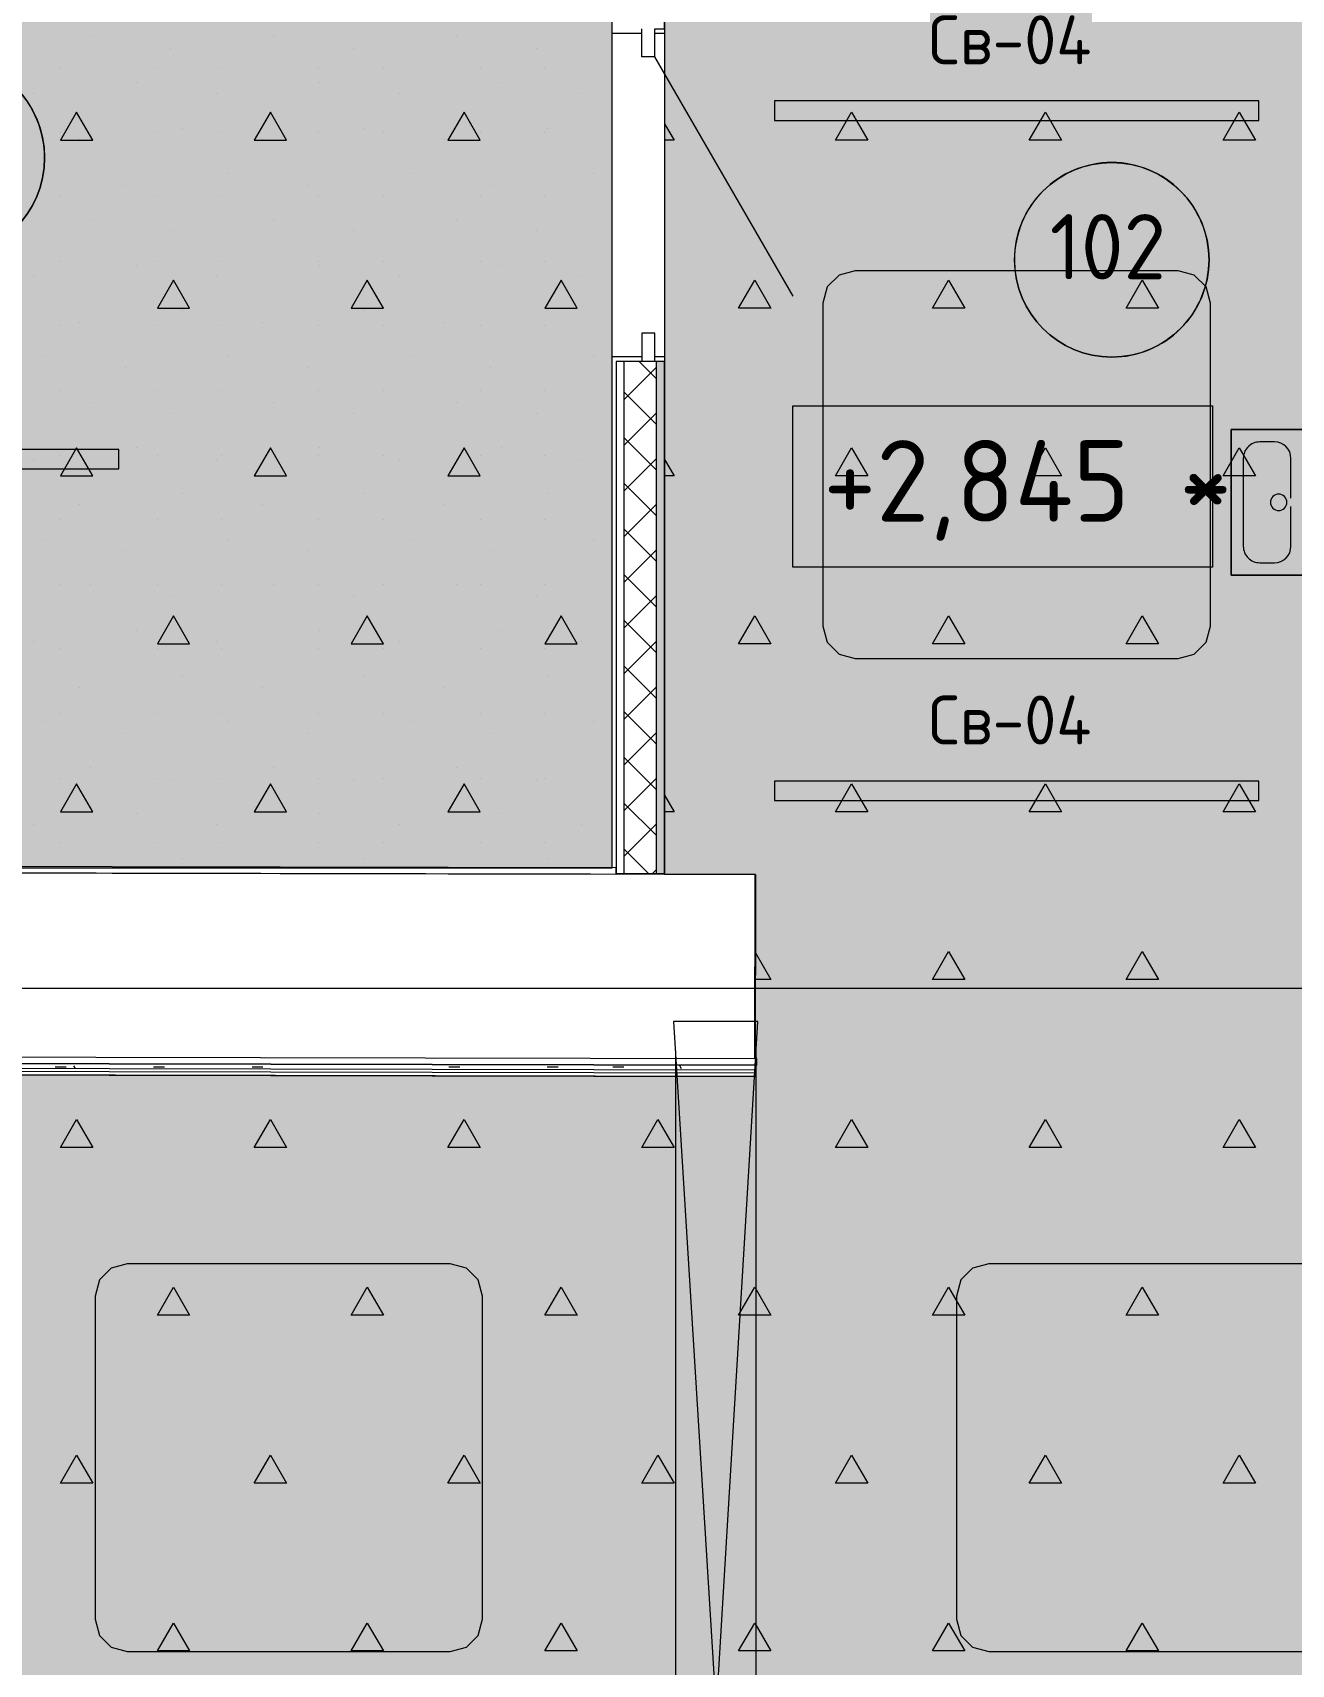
# Model space of a CAD drawing. Header units: millimetres. Extents: x -13069 to 207500, y -71366 to 56785.
# Drawn here: x 149590 to 153488, y 12830 to 17881 of the extents above; entities that cross this region are included whole.
import ezdxf

# ---------------------------------------------------------------- set-up
doc = ezdxf.new("R2010")
doc.units = ezdxf.units.MM
for name, color, linetype, true_color in [('PDF _зоны-номер помещения', 7, 'Continuous', 0xffffff), ('PDF _Ригели', 7, 'Continuous', 0x959595), ('PDF _светильники', 7, 'Continuous', 0xffffff)]:
    doc.layers.add(name, color=color, linetype=linetype, true_color=true_color)
for name, color, linetype in [('PDF _Подложка без мебели', 7, 'Continuous'), ('PDF _потолки - панели', 7, 'Continuous'), ('PDF _Текст', 7, 'Continuous')]:
    doc.layers.add(name, color=color, linetype=linetype)
doc.layers.add('PDF _Потолки', color=7, linetype='Continuous', lineweight=5, true_color=0x535353)
doc.styles.add('PDF GOST Common', font='GOST_Common.ttf')

msp = doc.modelspace()

# ---------------------------------------------------------------- hatches: boundary and pattern name
at = {"layer": 'PDF _Потолки', "true_color": 0xffffff, "transparency": 33554559}
msp.add_hatch(color=7, dxfattribs=at).paths.add_polyline_path([(119128.221, 14242.141), (121251.121, 14242.141), (126067.622, 14242.141), (126067.622, 13946.441), (126557.621, 13946.441), (126557.621, 14207.144), (129642.823, 14207.144), (129642.823, 14690.042), (133288.121, 14687.841), (133288.023, 15333.041), (132857.121, 15334.042), (132856.822, 19369.543), (135145.723, 19346.142), (135145.723, 15309.042), (134988.023, 15309.442), (134988.023, 14684.341), (151828.019, 14650.143), (151829.222, 15275.143), (151547.02, 15275.741), (151547.02, 19362.341), (153628.324, 19362.341), (153628.324, 15271.441), (153528.221, 15271.643), (153527.024, 14646.041), (156880.424, 14639.843), (156880.424, 14124.041), (160431.12, 14124.041), (160431.12, 13922.341), (160893.119, 13922.341), (160893.119, 14198.043), (165522.02, 14198.043), (165522.02, 14629.043), (167312.022, 14629.043), (167312.022, 14265.341), (167721.025, 14265.341), (167731.523, 10817.843), (166409.52, 10817.843), (166409.52, 10576.342), (160953.819, 10576.342), (160953.819, 11076.141), (160431.12, 11076.141), (159023.222, 11076.141), (159023.222, 10848.541), (146474.62, 10848.541), (140432.121, 10848.541), (126576.121, 10848.541), (126576.121, 11069.042), (126086.521, 11069.042), (126086.521, 10573.541), (119128.221, 10573.541)])
at = {"layer": 'PDF _потолки - панели', "true_color": 0xc0ffff, "transparency": 33554559}
for points in [[(152137.425, 15943.841), (152087.425, 15957.241), (152050.822, 15993.841), (152037.425, 16043.841), (152037.425, 17043.841), (152050.822, 17093.841), (152087.425, 17130.441), (152137.425, 17143.841), (153137.425, 17143.841), (153187.425, 17130.441), (153224.021, 17093.841), (153237.425, 17043.841), (153237.425, 16043.841), (153224.021, 15993.841), (153187.425, 15957.241), (153137.425, 15943.841)], [(149883.622, 12869.842), (149833.622, 12883.242), (149797.02, 12919.842), (149783.622, 12969.842), (149783.622, 13969.842), (149797.02, 14019.842), (149833.622, 14056.442), (149883.622, 14069.842), (150883.622, 14069.842), (150933.622, 14056.442), (150970.219, 14019.842), (150983.622, 13969.842), (150983.622, 12969.842), (150970.219, 12919.842), (150933.622, 12883.242), (150883.622, 12869.842)]]:
    msp.add_hatch(color=254, dxfattribs=at).paths.add_polyline_path(points)
at = {"layer": 'PDF _потолки - панели', "true_color": 0x7fbbd8, "transparency": 33554559}
msp.add_hatch(color=143, dxfattribs=at).paths.add_polyline_path([(152550.92, 12869.842), (152500.92, 12883.242), (152464.323, 12919.842), (152450.92, 12969.842), (152450.92, 13969.842), (152464.323, 14019.842), (152500.92, 14056.442), (152550.92, 14069.842), (153550.92, 14069.842), (153600.92, 14056.442), (153637.522, 14019.842), (153650.92, 13969.842), (153650.92, 12969.842), (153637.522, 12919.842), (153600.92, 12883.242), (153550.92, 12869.842)])

# ---------------------------------------------------------------- linework, layer by layer
at = {"layer": 'PDF _зоны-номер помещения', "color": 7, "lineweight": 13}
for points in [[(149318.022, 17803.143, 0.41416061), (149008.72, 17493.841, 0.41415898), (149318.022, 17184.542, 0.41421194), (149627.421, 17493.841, 0.41421357)], [(152932.023, 17479.043, 0.41421819), (152630.821, 17177.841, 0.41416404), (152932.023, 16876.742, 0.41428989), (153233.219, 17177.841, 0.41434402)]]:
    msp.add_lwpolyline(points, format="xyb", close=True, dxfattribs=at)
at = {"layer": 'PDF _зоны-номер помещения', "color": 7, "lineweight": 0}
for centre, radius in [((149318.092, 17493.834), 309.329), ((152932.044, 17177.911), 301.175)]:
    msp.add_circle(centre, radius, dxfattribs=at)
at = {"layer": 'PDF _Подложка без мебели', "lineweight": 18}
for points in [[(151945.024, 17065.042), (151517.021, 17806.341), (151517.021, 17893.344), (151547.02, 17893.344), (151547.02, 19382.342)], [(151477.024, 17878.341), (151385.02, 17878.341), (151385.02, 19332.842)], [(151517.021, 17806.341), (151477.024, 17806.341), (151477.024, 17893.344)], [(151547.02, 17893.344), (151547.02, 17691.741)], [(151547.02, 17878.341), (151517.021, 17878.341)], [(151385.02, 15296.041), (151385.02, 16878.341), (151477.024, 16878.341)], [(151517.021, 16878.341), (151547.02, 16878.341)], [(151422.02, 15278.341), (151422.02, 16863.342)], [(151517.021, 16863.342), (151477.024, 16863.342)], [(151522.02, 15278.341), (151522.02, 16863.342)], [(134988.121, 14719.342), (137486.821, 14714.343), (137486.723, 14679.342), (134988.121, 14684.341), (134988.121, 14719.342), (134988.221, 14739.343), (151827.122, 14705.142), (151828.221, 15275.143), (134988.023, 15309.341), (134986.821, 14739.443)], [(151828.221, 15275.143), (151829.222, 15275.143), (151828.123, 14705.142)], [(137486.821, 14714.343), (149327.024, 14690.243), (151828.123, 14685.144), (149327.024, 14690.243), (149327.024, 14655.242), (151828.019, 14650.143), (151828.123, 14685.144), (151833.024, 14685.144), (151833.122, 14705.142), (151827.122, 14705.142)], [(149327.024, 14675.244), (151828.019, 14670.141)], [(149327.024, 14666.241), (151828.019, 14661.141)], [(149693.821, 14678.341), (149660.221, 14678.341)], [(149717.222, 14683.142), (149722.325, 14674.441)], [(149998.625, 14678.341), (149965.025, 14678.341)], [(150303.422, 14678.341), (150269.822, 14678.341)], [(150913.023, 14678.341), (150879.423, 14678.341)], [(151217.82, 14678.341), (151184.22, 14678.341)], [(151421.025, 14678.341), (151387.425, 14678.341)], [(151592.935, 14685.621), (151599.021, 14674.941)]]:
    msp.add_lwpolyline(points, dxfattribs=at)
for points in [[(151477.024, 16950.341), (151477.024, 16863.342), (151397.02, 16863.342), (151397.02, 15278.341), (151547.02, 15278.341), (151547.02, 16863.342), (151517.021, 16863.342), (151517.021, 16950.341)], [(153601.322, 16202.142), (153301.322, 16202.142), (153301.322, 16652.142), (153601.322, 16652.142), (153301.322, 16652.142), (153301.322, 16202.142)], [(147754.624, 15303.442), (147754.624, 15283.441), (151397.02, 15276.043), (151397.123, 15296.041)]]:
    msp.add_lwpolyline(points, close=True, dxfattribs=at)
at = {"layer": 'PDF _Подложка без мебели', "color": 250, "lineweight": 18, "true_color": 0x1d1d1d}
for points in [[(151422.02, 16745.742), (151522.02, 16845.742)], [(151522.02, 16809.542), (151468.223, 16863.342)], [(151522.02, 16668.142), (151422.02, 16768.142)], [(151422.02, 16604.241), (151522.02, 16704.241)], [(151522.02, 16526.641), (151422.02, 16626.641)], [(151422.02, 16462.841), (151522.02, 16562.841)], [(151522.02, 16385.241), (151422.02, 16485.241)], [(151422.02, 16321.441), (151522.02, 16421.441)], [(151522.02, 16243.841), (151422.02, 16343.841)], [(151422.02, 16180.041), (151522.02, 16280.041)], [(151522.02, 16102.441), (151422.02, 16202.441)], [(151422.02, 16038.641), (151522.02, 16138.641)], [(151522.02, 15961.041), (151422.02, 16061.041)], [(151422.02, 15897.143), (151522.02, 15997.143)], [(151522.02, 15819.543), (151422.02, 15919.543)], [(151422.02, 15755.743), (151522.02, 15855.743)], [(151522.02, 15678.143), (151422.02, 15778.143)], [(151422.02, 15614.343), (151522.02, 15714.343)], [(151522.02, 15536.743), (151422.02, 15636.743)], [(151422.02, 15472.943), (151522.02, 15572.943)], [(151522.02, 15395.342), (151422.02, 15495.342)], [(151422.02, 15331.442), (151522.02, 15431.442)], [(151497.52, 15278.341), (151422.02, 15353.842)], [(151510.319, 15278.341), (151522.02, 15290.042)]]:
    msp.add_lwpolyline(points, dxfattribs=at)
at = {"layer": 'PDF _Подложка без мебели', "lineweight": 18}
for points in [[(153487.022, 16439.843), (153487.022, 16563.241, 0.41409679), (153436.222, 16614.044), (153390.22, 16614.044, 0.41486175), (153339.421, 16563.241), (153339.421, 16291.043, 0.41487441), (153390.22, 16240.243), (153436.222, 16240.243, 0.41410944), (153487.022, 16291.043), (153487.022, 16414.443)], [(107330.522, 14923.342, -0.41418881), (106930.522, 14523.342, -0.41428191), (106530.522, 14923.342, -0.4142791), (106930.522, 15323.342, -0.414186), (107330.522, 14923.342), (174981.919, 14923.342)]]:
    msp.add_lwpolyline(points, format="xyb", dxfattribs=at)
msp.add_lwpolyline([(153474.321, 16427.142, 0.41489978), (153448.924, 16452.542, 0.41340748), (153423.521, 16427.142, 0.41336385), (153448.924, 16401.742, 0.4148562)], format="xyb", close=True, dxfattribs=at)
at = {"layer": 'PDF _Подложка без мебели', "lineweight": 0, "transparency": 33554559}
msp.add_solid([(151522.02, 16863.342), (151547.02, 16863.342), (151522.02, 15278.341), (151547.02, 15278.341)], dxfattribs=at)
at = {"layer": 'PDF _Потолки', "color": 7, "lineweight": 13}
for points in [[(160893.119, 13922.341), (160431.12, 13922.341), (160431.12, 14124.041), (156880.424, 14124.041), (156880.424, 14639.843), (153527.024, 14646.041), (153528.221, 15271.643), (153628.324, 15271.441), (153628.324, 19362.341), (151547.02, 19362.341), (151547.02, 15275.741), (151829.222, 15275.143), (151828.019, 14650.143), (134988.121, 14684.341), (134988.023, 15309.341), (135145.723, 15309.042), (135145.723, 19346.142), (132856.822, 19369.543), (132857.121, 15334.042), (133288.023, 15333.041), (133288.121, 14687.841), (129642.823, 14690.042)], [(151547.02, 17599.243), (151576.622, 17547.943), (151547.02, 17547.943)], [(151547.02, 16559.942), (151576.622, 16508.743), (151547.02, 16508.743)], [(151547.02, 15520.742), (151576.622, 15469.543), (151547.02, 15469.543)], [(151828.819, 15032.742), (151876.622, 14949.941), (151828.624, 14949.941)]]:
    msp.add_lwpolyline(points, dxfattribs=at)
for points in [[(146747.02, 19332.842), (146747.02, 15296.041), (151385.02, 15296.041), (151385.02, 19332.842)], [(152176.622, 17547.943), (152076.622, 17547.943), (152126.622, 17634.542)], [(152776.622, 17547.943), (152676.622, 17547.943), (152726.622, 17634.542)], [(153376.622, 17547.943), (153276.622, 17547.943), (153326.622, 17634.542)], [(151876.622, 17028.341), (151776.622, 17028.341), (151826.622, 17114.941)], [(152476.622, 17028.341), (152376.622, 17028.341), (152426.622, 17114.941)], [(153076.622, 17028.341), (152976.622, 17028.341), (153026.622, 17114.941)], [(152176.622, 16508.743), (152076.622, 16508.743), (152126.622, 16595.342)], [(152776.622, 16508.743), (152676.622, 16508.743), (152726.622, 16595.342)], [(153376.622, 16508.743), (153276.622, 16508.743), (153326.622, 16595.342)], [(151876.622, 15989.141), (151776.622, 15989.141), (151826.622, 16075.741)], [(152476.622, 15989.141), (152376.622, 15989.141), (152426.622, 16075.741)], [(153076.622, 15989.141), (152976.622, 15989.141), (153026.622, 16075.741)], [(152176.622, 15469.543), (152076.622, 15469.543), (152126.622, 15556.143)], [(152776.622, 15469.543), (152676.622, 15469.543), (152726.622, 15556.143)], [(153376.622, 15469.543), (153276.622, 15469.543), (153326.622, 15556.143)], [(152476.622, 14949.941), (152376.622, 14949.941), (152426.622, 15036.541)], [(153076.622, 14949.941), (152976.622, 14949.941), (153026.622, 15036.541)], [(149776.622, 14430.343), (149676.622, 14430.343), (149726.622, 14516.943)], [(150376.622, 14430.343), (150276.622, 14430.343), (150326.622, 14516.943)], [(150976.622, 14430.343), (150876.622, 14430.343), (150926.622, 14516.943)], [(151576.622, 14430.343), (151476.622, 14430.343), (151526.622, 14516.943)], [(152176.622, 14430.343), (152076.622, 14430.343), (152126.622, 14516.943)], [(152776.622, 14430.343), (152676.622, 14430.343), (152726.622, 14516.943)], [(153376.622, 14430.343), (153276.622, 14430.343), (153326.622, 14516.943)], [(150076.622, 13910.641), (149976.622, 13910.641), (150026.622, 13997.241)], [(150676.622, 13910.641), (150576.622, 13910.641), (150626.622, 13997.241)], [(151276.622, 13910.641), (151176.622, 13910.641), (151226.622, 13997.241)], [(151876.622, 13910.641), (151776.622, 13910.641), (151826.622, 13997.241)], [(152476.622, 13910.641), (152376.622, 13910.641), (152426.622, 13997.241)], [(153076.622, 13910.641), (152976.622, 13910.641), (153026.622, 13997.241)], [(149776.622, 13391.043), (149676.622, 13391.043), (149726.622, 13477.642)], [(150376.622, 13391.043), (150276.622, 13391.043), (150326.622, 13477.642)], [(150976.622, 13391.043), (150876.622, 13391.043), (150926.622, 13477.642)], [(151576.622, 13391.043), (151476.622, 13391.043), (151526.622, 13477.642)], [(152176.622, 13391.043), (152076.622, 13391.043), (152126.622, 13477.642)], [(152776.622, 13391.043), (152676.622, 13391.043), (152726.622, 13477.642)], [(153376.622, 13391.043), (153276.622, 13391.043), (153326.622, 13477.642)], [(150076.622, 12871.441), (149976.622, 12871.441), (150026.622, 12958.041)], [(150676.622, 12871.441), (150576.622, 12871.441), (150626.622, 12958.041)], [(151276.622, 12871.441), (151176.622, 12871.441), (151226.622, 12958.041)], [(151876.622, 12871.441), (151776.622, 12871.441), (151826.622, 12958.041)], [(152476.622, 12871.441), (152376.622, 12871.441), (152426.622, 12958.041)], [(153076.622, 12871.441), (152976.622, 12871.441), (153026.622, 12958.041)]]:
    msp.add_lwpolyline(points, close=True, dxfattribs=at)
at = {"layer": 'PDF _Потолки', "color": 161, "lineweight": 20, "true_color": 0x40a5ff}
for points in [[(149770.42, 17868.743), (149770.42, 17868.743)], [(150017.924, 17833.343), (150017.924, 17833.343)], [(150336.125, 17868.743), (150336.125, 17868.743)], [(150583.622, 17833.343), (150583.622, 17833.343)], [(150901.823, 17868.743), (150901.823, 17868.743)], [(151149.321, 17833.343), (151149.321, 17833.343)], [(149676.622, 17773.342), (149676.622, 17773.342)], [(149976.622, 17773.342), (149976.622, 17773.342)], [(150176.622, 17773.342), (150176.622, 17773.342)], [(150476.622, 17773.342), (150476.622, 17773.342)], [(150676.622, 17773.342), (150676.622, 17773.342)], [(150976.622, 17773.342), (150976.622, 17773.342)], [(151176.622, 17773.342), (151176.622, 17773.342)], [(149593.62, 17691.943), (149593.62, 17691.943)], [(149911.821, 17727.243), (149911.821, 17727.243)], [(150159.324, 17691.943), (150159.324, 17691.943)], [(150477.525, 17727.243), (150477.525, 17727.243)], [(150725.022, 17691.943), (150725.022, 17691.943)], [(151043.223, 17727.243), (151043.223, 17727.243)], [(151290.721, 17691.943), (151290.721, 17691.943)], [(150053.221, 17585.842), (150053.221, 17585.842)], [(150618.919, 17585.842), (150618.919, 17585.842)], [(151184.623, 17585.842), (151184.623, 17585.842)], [(149676.622, 17573.342), (149676.622, 17573.342)], [(149735.02, 17550.543), (149735.02, 17550.543)], [(149976.622, 17573.342), (149976.622, 17573.342)], [(150176.622, 17573.342), (150176.622, 17573.342)], [(150300.724, 17550.543), (150300.724, 17550.543)], [(150476.622, 17573.342), (150476.622, 17573.342)], [(150676.622, 17573.342), (150676.622, 17573.342)], [(150866.423, 17550.543), (150866.423, 17550.543)], [(150976.622, 17573.342), (150976.622, 17573.342)], [(151176.622, 17573.342), (151176.622, 17573.342)], [(149629.02, 17444.442), (149629.02, 17444.442)], [(150194.725, 17444.442), (150194.725, 17444.442)], [(150760.423, 17444.442), (150760.423, 17444.442)], [(151326.023, 17444.442), (151326.023, 17444.442)], [(149876.524, 17409.042), (149876.524, 17409.042)], [(150442.222, 17409.042), (150442.222, 17409.042)], [(151007.823, 17409.042), (151007.823, 17409.042)], [(149676.622, 17373.342), (149676.622, 17373.342)], [(149976.622, 17373.342), (149976.622, 17373.342)], [(150176.622, 17373.342), (150176.622, 17373.342)], [(150476.622, 17373.342), (150476.622, 17373.342)], [(150676.622, 17373.342), (150676.622, 17373.342)], [(150976.622, 17373.342), (150976.622, 17373.342)], [(151176.622, 17373.342), (151176.622, 17373.342)], [(149770.42, 17303.042), (149770.42, 17303.042)], [(150336.125, 17303.042), (150336.125, 17303.042)], [(150901.823, 17303.042), (150901.823, 17303.042)], [(150017.924, 17267.642), (150017.924, 17267.642)], [(150583.622, 17267.642), (150583.622, 17267.642)], [(151149.321, 17267.642), (151149.321, 17267.642)], [(149593.62, 17126.242), (149593.62, 17126.242)], [(149676.622, 17173.342), (149676.622, 17173.342)], [(149911.821, 17161.642), (149911.821, 17161.642)], [(149976.622, 17173.342), (149976.622, 17173.342)], [(150159.324, 17126.242), (150159.324, 17126.242)], [(150176.622, 17173.342), (150176.622, 17173.342)], [(150476.622, 17173.342), (150476.622, 17173.342)], [(150477.525, 17161.642), (150477.525, 17161.642)], [(150676.622, 17173.342), (150676.622, 17173.342)], [(150725.022, 17126.242), (150725.022, 17126.242)], [(150976.622, 17173.342), (150976.622, 17173.342)], [(151043.223, 17161.642), (151043.223, 17161.642)], [(151176.622, 17173.342), (151176.622, 17173.342)], [(151290.721, 17126.242), (151290.721, 17126.242)], [(149676.622, 16973.342), (149676.622, 16973.342)], [(149735.02, 16984.841), (149735.02, 16984.841)], [(149976.622, 16973.342), (149976.622, 16973.342)], [(150053.221, 17020.141), (150053.221, 17020.141)], [(150176.622, 16973.342), (150176.622, 16973.342)], [(150300.724, 16984.841), (150300.724, 16984.841)], [(150476.622, 16973.342), (150476.622, 16973.342)], [(150618.919, 17020.141), (150618.919, 17020.141)], [(150676.622, 16973.342), (150676.622, 16973.342)], [(150866.423, 16984.841), (150866.423, 16984.841)], [(150976.622, 16973.342), (150976.622, 16973.342)], [(151176.622, 16973.342), (151176.622, 16973.342)], [(151184.623, 17020.141), (151184.623, 17020.141)], [(149629.02, 16878.741), (149629.02, 16878.741)], [(150194.725, 16878.741), (150194.725, 16878.741)], [(150760.423, 16878.741), (150760.423, 16878.741)], [(151326.023, 16878.741), (151326.023, 16878.741)], [(149876.524, 16843.441), (149876.524, 16843.441)], [(150442.222, 16843.441), (150442.222, 16843.441)], [(151007.823, 16843.441), (151007.823, 16843.441)], [(149676.622, 16773.342), (149676.622, 16773.342)], [(149976.622, 16773.342), (149976.622, 16773.342)], [(150176.622, 16773.342), (150176.622, 16773.342)], [(150476.622, 16773.342), (150476.622, 16773.342)], [(150676.622, 16773.342), (150676.622, 16773.342)], [(150976.622, 16773.342), (150976.622, 16773.342)], [(151176.622, 16773.342), (151176.622, 16773.342)], [(149770.42, 16737.341), (149770.42, 16737.341)], [(150336.125, 16737.341), (150336.125, 16737.341)], [(150901.823, 16737.341), (150901.823, 16737.341)], [(150017.924, 16701.943), (150017.924, 16701.943)], [(150583.622, 16701.943), (150583.622, 16701.943)], [(151149.321, 16701.943), (151149.321, 16701.943)], [(149676.622, 16573.342), (149676.622, 16573.342)], [(149911.821, 16595.941), (149911.821, 16595.941)], [(149976.622, 16573.342), (149976.622, 16573.342)], [(150176.622, 16573.342), (150176.622, 16573.342)], [(150476.622, 16573.342), (150476.622, 16573.342)], [(150477.525, 16595.941), (150477.525, 16595.941)], [(150676.622, 16573.342), (150676.622, 16573.342)], [(150976.622, 16573.342), (150976.622, 16573.342)], [(151043.223, 16595.941), (151043.223, 16595.941)], [(151176.622, 16573.342), (151176.622, 16573.342)], [(149593.62, 16560.543), (149593.62, 16560.543)], [(150159.324, 16560.543), (150159.324, 16560.543)], [(150725.022, 16560.543), (150725.022, 16560.543)], [(151290.721, 16560.543), (151290.721, 16560.543)], [(149735.02, 16419.143), (149735.02, 16419.143)], [(150053.221, 16454.443), (150053.221, 16454.443)], [(150300.724, 16419.143), (150300.724, 16419.143)], [(150618.919, 16454.443), (150618.919, 16454.443)], [(150866.423, 16419.143), (150866.423, 16419.143)], [(151184.623, 16454.443), (151184.623, 16454.443)], [(149676.622, 16373.342), (149676.622, 16373.342)], [(149976.622, 16373.342), (149976.622, 16373.342)], [(150176.622, 16373.342), (150176.622, 16373.342)], [(150476.622, 16373.342), (150476.622, 16373.342)], [(150676.622, 16373.342), (150676.622, 16373.342)], [(150976.622, 16373.342), (150976.622, 16373.342)], [(151176.622, 16373.342), (151176.622, 16373.342)], [(149629.02, 16313.043), (149629.02, 16313.043)], [(149876.524, 16277.743), (149876.524, 16277.743)], [(150194.725, 16313.043), (150194.725, 16313.043)], [(150442.222, 16277.743), (150442.222, 16277.743)], [(150760.423, 16313.043), (150760.423, 16313.043)], [(151007.823, 16277.743), (151007.823, 16277.743)], [(151326.023, 16313.043), (151326.023, 16313.043)], [(149676.622, 16173.342), (149676.622, 16173.342)], [(149770.42, 16171.643), (149770.42, 16171.643)], [(149976.622, 16173.342), (149976.622, 16173.342)], [(150176.622, 16173.342), (150176.622, 16173.342)], [(150336.125, 16171.643), (150336.125, 16171.643)], [(150476.622, 16173.342), (150476.622, 16173.342)], [(150676.622, 16173.342), (150676.622, 16173.342)], [(150901.823, 16171.643), (150901.823, 16171.643)], [(150976.622, 16173.342), (150976.622, 16173.342)], [(151176.622, 16173.342), (151176.622, 16173.342)], [(150017.924, 16136.343), (150017.924, 16136.343)], [(150583.622, 16136.343), (150583.622, 16136.343)], [(151149.321, 16136.343), (151149.321, 16136.343)], [(149911.821, 16030.242), (149911.821, 16030.242)], [(150477.525, 16030.242), (150477.525, 16030.242)], [(151043.223, 16030.242), (151043.223, 16030.242)], [(149593.62, 15994.842), (149593.62, 15994.842)], [(149676.622, 15973.342), (149676.622, 15973.342)], [(149976.622, 15973.342), (149976.622, 15973.342)], [(150159.324, 15994.842), (150159.324, 15994.842)], [(150176.622, 15973.342), (150176.622, 15973.342)], [(150476.622, 15973.342), (150476.622, 15973.342)], [(150676.622, 15973.342), (150676.622, 15973.342)], [(150725.022, 15994.842), (150725.022, 15994.842)], [(150976.622, 15973.342), (150976.622, 15973.342)], [(151176.622, 15973.342), (151176.622, 15973.342)], [(151290.721, 15994.842), (151290.721, 15994.842)], [(150053.221, 15888.842), (150053.221, 15888.842)], [(150618.919, 15888.842), (150618.919, 15888.842)], [(151184.623, 15888.842), (151184.623, 15888.842)], [(149735.02, 15853.442), (149735.02, 15853.442)], [(150300.724, 15853.442), (150300.724, 15853.442)], [(150866.423, 15853.442), (150866.423, 15853.442)], [(149676.622, 15773.342), (149676.622, 15773.342)], [(149976.622, 15773.342), (149976.622, 15773.342)], [(150176.622, 15773.342), (150176.622, 15773.342)], [(150476.622, 15773.342), (150476.622, 15773.342)], [(150676.622, 15773.342), (150676.622, 15773.342)], [(150976.622, 15773.342), (150976.622, 15773.342)], [(151176.622, 15773.342), (151176.622, 15773.342)], [(149629.02, 15747.341), (149629.02, 15747.341)], [(149876.524, 15712.042), (149876.524, 15712.042)], [(150194.725, 15747.341), (150194.725, 15747.341)], [(150442.222, 15712.042), (150442.222, 15712.042)], [(150760.423, 15747.341), (150760.423, 15747.341)], [(151007.823, 15712.042), (151007.823, 15712.042)], [(151326.023, 15747.341), (151326.023, 15747.341)], [(149676.622, 15573.342), (149676.622, 15573.342)], [(149770.42, 15605.941), (149770.42, 15605.941)], [(149976.622, 15573.342), (149976.622, 15573.342)], [(150017.924, 15570.642), (150017.924, 15570.642)], [(150176.622, 15573.342), (150176.622, 15573.342)], [(150336.125, 15605.941), (150336.125, 15605.941)], [(150476.622, 15573.342), (150476.622, 15573.342)], [(150583.622, 15570.642), (150583.622, 15570.642)], [(150676.622, 15573.342), (150676.622, 15573.342)], [(150901.823, 15605.941), (150901.823, 15605.941)], [(150976.622, 15573.342), (150976.622, 15573.342)], [(151149.321, 15570.642), (151149.321, 15570.642)], [(151176.622, 15573.342), (151176.622, 15573.342)], [(149911.821, 15464.541), (149911.821, 15464.541)], [(150477.525, 15464.541), (150477.525, 15464.541)], [(151043.223, 15464.541), (151043.223, 15464.541)], [(149593.62, 15429.141), (149593.62, 15429.141)], [(150159.324, 15429.141), (150159.324, 15429.141)], [(150725.022, 15429.141), (150725.022, 15429.141)], [(151290.721, 15429.141), (151290.721, 15429.141)], [(149676.622, 15373.342), (149676.622, 15373.342)], [(149976.622, 15373.342), (149976.622, 15373.342)], [(150176.622, 15373.342), (150176.622, 15373.342)], [(150476.622, 15373.342), (150476.622, 15373.342)], [(150676.622, 15373.342), (150676.622, 15373.342)], [(150976.622, 15373.342), (150976.622, 15373.342)], [(151176.622, 15373.342), (151176.622, 15373.342)], [(150053.221, 15323.141), (150053.221, 15323.141)], [(150618.919, 15323.141), (150618.919, 15323.141)], [(151184.623, 15323.141), (151184.623, 15323.141)]]:
    msp.add_lwpolyline(points, dxfattribs=at)
for points in [[(149726.622, 17634.542), (149676.622, 17547.943), (149776.622, 17547.943)], [(150326.622, 17634.542), (150276.622, 17547.943), (150376.622, 17547.943)], [(150926.622, 17634.542), (150876.622, 17547.943), (150976.622, 17547.943)], [(150026.622, 17114.941), (149976.622, 17028.341), (150076.622, 17028.341)], [(150626.622, 17114.941), (150576.622, 17028.341), (150676.622, 17028.341)], [(151226.622, 17114.941), (151176.622, 17028.341), (151276.622, 17028.341)], [(149726.622, 16595.342), (149676.622, 16508.743), (149776.622, 16508.743)], [(150326.622, 16595.342), (150276.622, 16508.743), (150376.622, 16508.743)], [(150926.622, 16595.342), (150876.622, 16508.743), (150976.622, 16508.743)], [(150026.622, 16075.741), (149976.622, 15989.141), (150076.622, 15989.141)], [(150626.622, 16075.741), (150576.622, 15989.141), (150676.622, 15989.141)], [(151226.622, 16075.741), (151176.622, 15989.141), (151276.622, 15989.141)], [(149726.622, 15556.143), (149676.622, 15469.543), (149776.622, 15469.543)], [(150326.622, 15556.143), (150276.622, 15469.543), (150376.622, 15469.543)], [(150926.622, 15556.143), (150876.622, 15469.543), (150976.622, 15469.543)]]:
    msp.add_lwpolyline(points, close=True, dxfattribs=at)
at = {"layer": 'PDF _Потолки', "color": 7, "lineweight": 0, "true_color": 0xffffff, "transparency": 33554559}
msp.add_solid([(146747.02, 19332.842), (151385.02, 19332.842), (146747.02, 15296.041), (151385.02, 15296.041)], dxfattribs=at)
at = {"layer": 'PDF _потолки - панели', "lineweight": 20}
for points in [[(152137.425, 15943.841), (153137.425, 15943.841), (153187.425, 15957.241), (153224.021, 15993.841), (153237.425, 16043.841), (153237.425, 17043.841), (153224.021, 17093.841), (153187.425, 17130.441), (153137.425, 17143.841), (152137.425, 17143.841), (152087.425, 17130.441), (152050.822, 17093.841), (152037.425, 17043.841), (152037.425, 16043.841), (152050.822, 15993.841), (152087.425, 15957.241)], [(149883.622, 12869.842), (150883.622, 12869.842), (150933.622, 12883.242), (150970.219, 12919.842), (150983.622, 12969.842), (150983.622, 13969.842), (150970.219, 14019.842), (150933.622, 14056.442), (150883.622, 14069.842), (149883.622, 14069.842), (149833.622, 14056.442), (149797.02, 14019.842), (149783.622, 13969.842), (149783.622, 12969.842), (149797.02, 12919.842), (149833.622, 12883.242)], [(152550.92, 12869.842), (153550.92, 12869.842), (153600.92, 12883.242), (153637.522, 12919.842), (153650.92, 12969.842), (153650.92, 13969.842), (153637.522, 14019.842), (153600.92, 14056.442), (153550.92, 14069.842), (152550.92, 14069.842), (152500.92, 14056.442), (152464.323, 14019.842), (152450.92, 13969.842), (152450.92, 12969.842), (152464.323, 12919.842), (152500.92, 12883.242)]]:
    msp.add_lwpolyline(points, close=True, dxfattribs=at)
at = {"layer": 'PDF _Ригели', "lineweight": 18}
msp.add_lwpolyline([(151944.419, 16226.043), (151944.419, 16726.043), (153244.419, 16726.043), (153244.419, 16226.043)], close=True, dxfattribs=at)
at = {"layer": 'PDF _Ригели', "color": 7, "lineweight": 18}
msp.add_lwpolyline([(108736.521, 14923.342), (174981.919, 14923.342)], dxfattribs=at)
at = {"layer": 'PDF _Ригели', "lineweight": 18}
for points in [[(151587.022, 10687.841), (151836.521, 14820.242), (151575.419, 14820.242), (151830.925, 10680.242)], [(151580.925, 14730.041), (151580.925, 10680.242), (151830.925, 10680.242), (151830.925, 14728.042)]]:
    msp.add_lwpolyline(points, dxfattribs=at)
at = {"layer": 'PDF _светильники', "color": 7, "lineweight": 13}
for points in [[(153387.425, 17669.644), (151887.425, 17669.644), (151887.425, 17609.643), (153387.425, 17609.643)], [(149857.524, 16590.441), (148357.524, 16590.441), (148357.524, 16530.441), (149857.524, 16530.441)], [(153387.425, 15564.242), (151887.425, 15564.242), (151887.425, 15504.241), (153387.425, 15504.241)]]:
    msp.add_lwpolyline(points, close=True, dxfattribs=at)
at = {"layer": 'PDF _светильники', "color": 53, "lineweight": 0, "true_color": 0xf7e046, "transparency": 33554559}
for points in [[(153387.425, 17669.644), (151887.425, 17669.644), (153387.425, 17609.643), (151887.425, 17609.643)], [(149857.524, 16590.441), (148357.524, 16590.441), (149857.524, 16530.441), (148357.524, 16530.441)], [(153387.425, 15564.242), (151887.425, 15564.242), (153387.425, 15504.241), (151887.425, 15504.241)]]:
    msp.add_solid(points, dxfattribs=at)

# ---------------------------------------------------------------- texts
at = {"layer": 'PDF _Текст', "attachment_point": 4, "style": 'PDF GOST Common'}
for s, insert, char_height in [('Св-04', (152364.743, 17858.763), 151.5063), ('102', (152740.098, 17218.342), 202.0083), ('Св-04', (152364.743, 15753.387), 151.5063)]:
    msp.add_mtext(s, dxfattribs=dict(at, insert=insert, char_height=char_height))
at = {"layer": 'PDF _Текст', "color": 252, "true_color": 0x959595, "insert": (152038.778, 16463.983), "char_height": 252.5097, "attachment_point": 4, "style": 'PDF GOST Common'}
msp.add_mtext('+2,845 *', dxfattribs=at)

doc.saveas('drawing.dxf')
